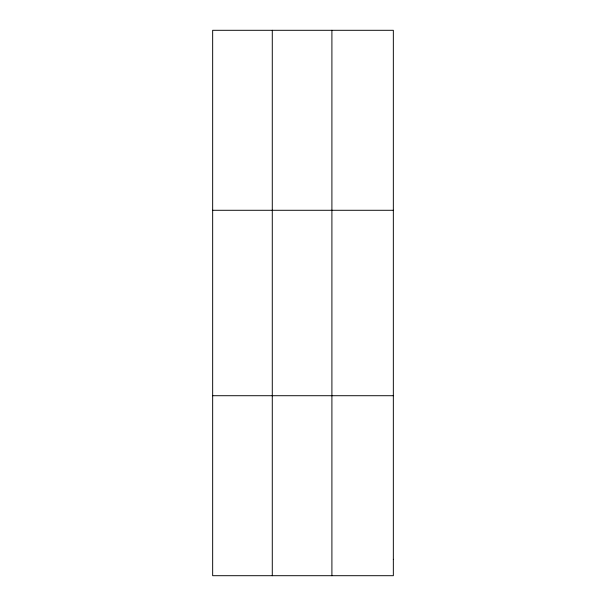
<?xml version="1.0" encoding="UTF-8"?>
<svg xmlns="http://www.w3.org/2000/svg" width="606" height="606" viewBox="0 0 606 606"><rect width="100%" height="100%" fill="white"/><g stroke="black" fill="none" stroke-linecap="round" stroke-linejoin="round"><path stroke-width="0.91" d="M272.283 30.3L272.283 575.7M331.906 30.3L331.906 575.7M212.661 210.282L393.339 210.282M212.661 395.718L393.339 395.718M393.339 559.338L393.339 575.7L212.661 575.7L212.661 30.3L393.339 30.3L393.339 559.338"/></g></svg>
